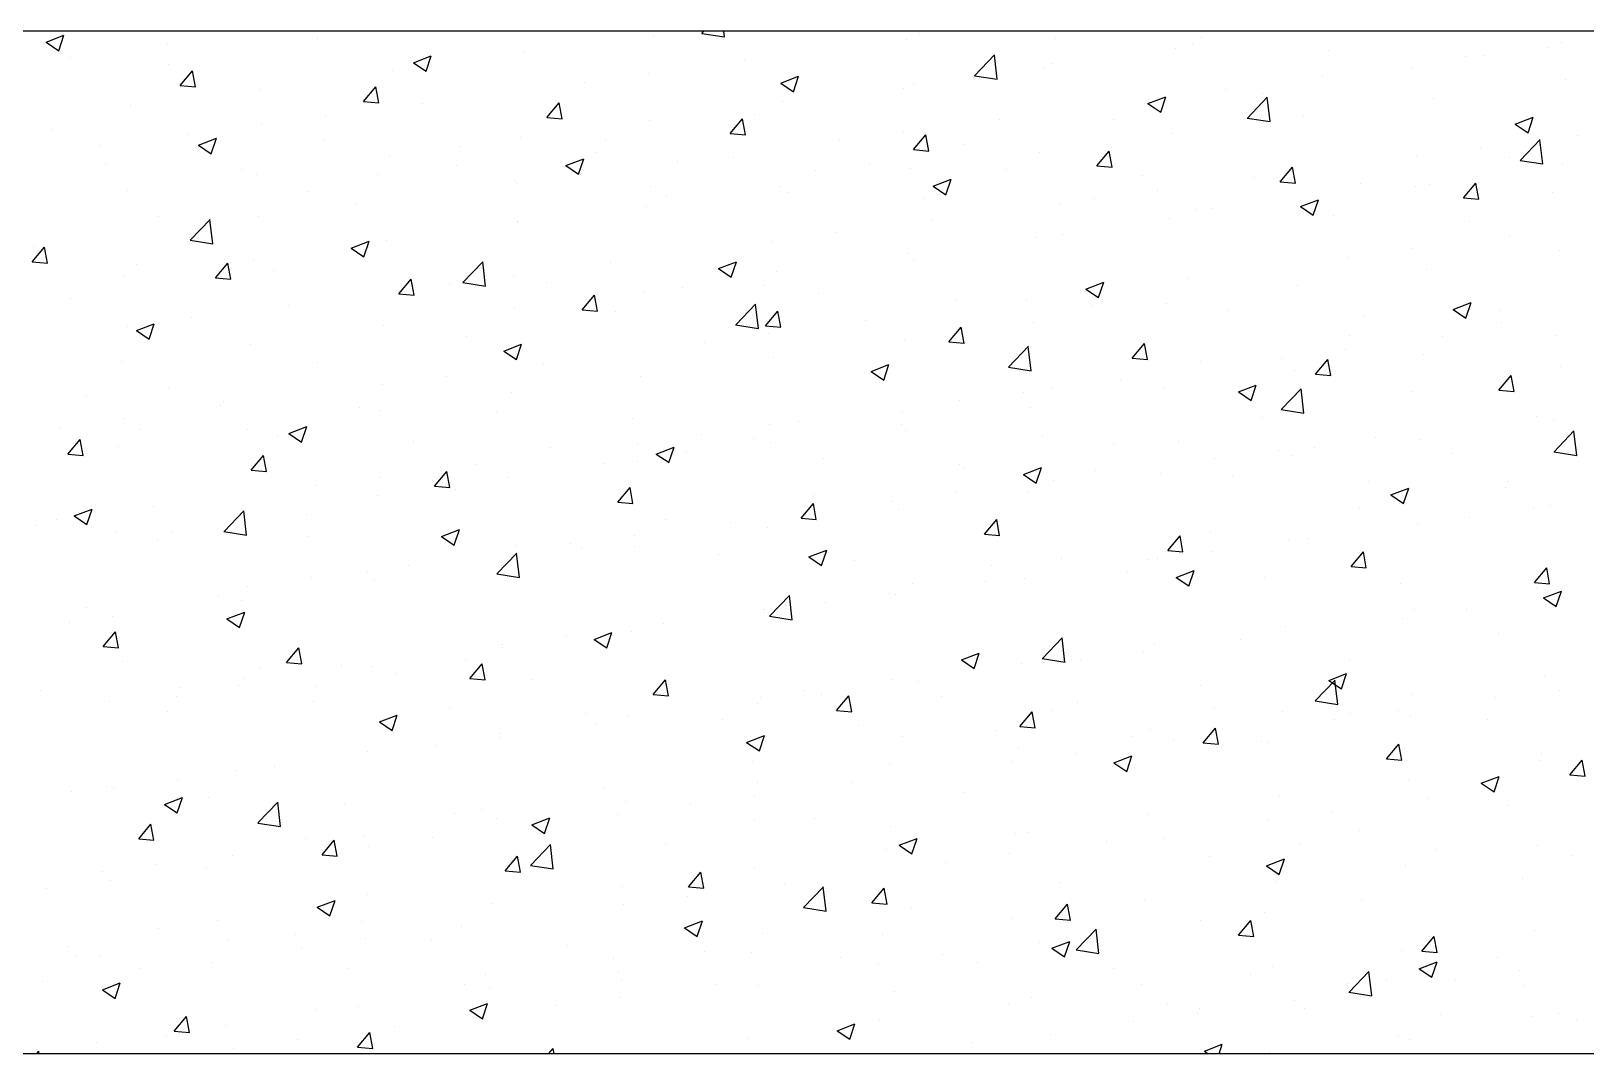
# Model space of a CAD drawing. Header units: millimetres. Extents: x 331487 to 517269, y 198509 to 399936.
# Drawn here: x 422651 to 423259, y 339696 to 340096 of the extents above; entities that cross this region are included whole.
import ezdxf

# ---------------------------------------------------------------- set-up
doc = ezdxf.new("R2010")
doc.units = ezdxf.units.MM
doc.header["$MEASUREMENT"] = 0
doc.layers.add('COLUMN', color=6, linetype='Continuous')

msp = doc.modelspace()

# ---------------------------------------------------------------- linework, layer by layer
at = {"layer": 'COLUMN'}
for p, q in [((448979.83, 340095.96), (420204.35, 340095.96)), ((448984.26, 339695.96), (420604.35, 339695.96))]:
    msp.add_line(p, q, dxfattribs=at)
at = {"layer": 'COLUMN', "color": 2, "linetype": 'Continuous'}
for p, q in [((422913.54, 340095.04), (422922.44, 340093.66)), ((422913.57, 340095.07), (422914.42, 340095.96)), ((422922.44, 340093.66), (422922.17, 340095.96)), ((422998.77, 340095.2), (422998.77, 340095.2)), ((423018.61, 340095.93), (423018.61, 340095.93)), ((422657, 340091.62), (422664, 340094.31)), ((422657, 340091.62), (422661.98, 340088.26)), ((422661.97, 340088.26), (422664, 340094.31)), ((422704.6, 340090.56), (422704.6, 340090.56)), ((422763.36, 340093.02), (422763.36, 340093.02)), ((422894.51, 340094.12), (422894.51, 340094.12)), ((422993.57, 340092.63), (422993.57, 340092.63)), ((423052.15, 340092.95), (423052.15, 340092.95)), ((423099.03, 340089.27), (423099.03, 340089.27)), ((423105.53, 340090.69), (423105.53, 340090.69)), ((423109.14, 340093.41), (423109.14, 340093.41)), ((423244.42, 340089.68), (423244.42, 340089.68)), ((423249.74, 340091.48), (423249.74, 340091.48)), ((422666.73, 340085.58), (422666.73, 340085.58)), ((422705.04, 340083.01), (422705.04, 340083.01)), ((422800.71, 340083.61), (422807.72, 340086.3)), ((422800.71, 340083.61), (422805.69, 340080.26)), ((422805.68, 340080.25), (422807.71, 340086.3)), ((422844, 340087.72), (422844, 340087.72)), ((422930.42, 340084.32), (422930.42, 340084.32)), ((423020.3, 340078.52), (423028.08, 340086.64)), ((423029.16, 340077.11), (423028.05, 340086.61)), ((423050.82, 340083.4), (423050.82, 340083.4)), ((423158.92, 340088.44), (423158.92, 340088.44)), ((423212.3, 340086.18), (423212.3, 340086.18)), ((423219.39, 340086.38), (423219.39, 340086.38)), ((422709.47, 340074.7), (422714.3, 340080.44)), ((422715.45, 340074.17), (422714.29, 340080.44)), ((422792.66, 340080.68), (422792.66, 340080.68)), ((422892.54, 340079.33), (422892.54, 340079.33)), ((422944.43, 340075.6), (422951.43, 340078.29)), ((422949.4, 340072.25), (422951.43, 340078.29)), ((423020.27, 340078.49), (423029.16, 340077.11)), ((423047.09, 340081.77), (423047.09, 340081.77)), ((423156.24, 340078.07), (423156.24, 340078.07)), ((423191.42, 340081.47), (423191.42, 340081.47)), ((423251.61, 340076.92), (423251.61, 340076.92)), ((422709.48, 340074.7), (422715.45, 340074.18)), ((422740.72, 340073.18), (422740.72, 340073.18)), ((422781.2, 340068.42), (422786.02, 340074.17)), ((422787.18, 340067.89), (422786.02, 340074.16)), ((422867.51, 340076.03), (422867.51, 340076.03)), ((422944.43, 340075.6), (422949.4, 340072.25)), ((422992.5, 340073.39), (422992.5, 340073.39)), ((422996.58, 340075.37), (422996.58, 340075.37)), ((423118.36, 340073.08), (423118.36, 340073.08)), ((423133.1, 340071.46), (423133.1, 340071.46)), ((422690.21, 340066.78), (422690.21, 340066.78)), ((422781.2, 340068.42), (422787.18, 340067.9)), ((422804.36, 340067.72), (422804.36, 340067.72)), ((422852.93, 340062.15), (422857.75, 340067.89)), ((422858.9, 340061.62), (422857.75, 340067.89)), ((422945.24, 340068.33), (422945.24, 340068.33)), ((423088.14, 340067.59), (423095.14, 340070.28)), ((423088.14, 340067.59), (423093.11, 340064.24)), ((423093.11, 340064.24), (423095.14, 340070.28)), ((423093.33, 340069.79), (423093.33, 340069.79)), ((423127.02, 340061.97), (423134.81, 340070.09)), ((423135.88, 340060.56), (423134.78, 340070.06)), ((423199.67, 340069.43), (423199.67, 340069.43)), ((422741.45, 340059.44), (422741.45, 340059.44)), ((422766.48, 340062.73), (422766.48, 340062.73)), ((422852.93, 340062.15), (422858.9, 340061.63)), ((422893.3, 340060.83), (422893.3, 340060.83)), ((422924.65, 340055.87), (422929.47, 340061.62)), ((422930.63, 340055.34), (422929.47, 340061.61)), ((422934.18, 340063.38), (422934.18, 340063.38)), ((423030.17, 340061.47), (423030.17, 340061.47)), ((423074.78, 340061.45), (423074.78, 340061.45)), ((423126.99, 340061.94), (423135.88, 340060.56)), ((423149.16, 340063.02), (423149.16, 340063.02)), ((423231.85, 340059.58), (423238.85, 340062.27)), ((423231.85, 340059.58), (423236.83, 340056.23)), ((423236.82, 340056.23), (423238.85, 340062.27)), ((422659, 340057.64), (422659, 340057.64)), ((422712.38, 340055.38), (422712.38, 340055.38)), ((422716.69, 340051.36), (422723.69, 340054.05)), ((422721.66, 340048), (422723.69, 340054.04)), ((422765.77, 340053.13), (422765.77, 340053.13)), ((422842.79, 340054.43), (422842.79, 340054.43)), ((422875.87, 340053.37), (422875.87, 340053.37)), ((422924.65, 340055.87), (422930.63, 340055.35)), ((422967.27, 340053.19), (422967.27, 340053.19)), ((422992.3, 340056.48), (422992.3, 340056.48)), ((422996.38, 340049.6), (423001.2, 340055.34)), ((423002.35, 340049.07), (423001.2, 340055.34)), ((423097.81, 340055.98), (423097.81, 340055.98)), ((423233.74, 340045.42), (423241.53, 340053.54)), ((423242.61, 340044.01), (423241.5, 340053.5)), ((423255.99, 340055.22), (423255.99, 340055.22)), ((422678.29, 340051.12), (422678.29, 340051.12)), ((422716.69, 340051.36), (422721.67, 340048)), ((422791.44, 340047.39), (422791.44, 340047.39)), ((422819.15, 340050.87), (422819.15, 340050.87)), ((422872.53, 340048.61), (422872.53, 340048.61)), ((422925.91, 340046.36), (422925.91, 340046.36)), ((422996.38, 340049.6), (423002.36, 340049.07)), ((423016.46, 340051.44), (423016.46, 340051.44)), ((423045.88, 340048.49), (423045.88, 340048.49)), ((423068.11, 340043.32), (423072.93, 340049.07)), ((423074.08, 340042.79), (423072.92, 340049.06)), ((423193.08, 340046.94), (423193.08, 340046.94)), ((423218.12, 340050.24), (423218.12, 340050.24)), ((423229.61, 340046.47), (423229.61, 340046.47)), ((422680.09, 340044.2), (422680.09, 340044.2)), ((422733.47, 340041.95), (422733.47, 340041.95)), ((422817.55, 340043.36), (422817.55, 340043.36)), ((422860.4, 340043.35), (422867.41, 340046.04)), ((422860.4, 340043.35), (422865.38, 340039.99)), ((422865.38, 340039.99), (422867.4, 340046.04)), ((422904.11, 340044.87), (422904.11, 340044.87)), ((422958.15, 340041.43), (422958.15, 340041.43)), ((422979.3, 340044.1), (422979.3, 340044.1)), ((422995.36, 340042.08), (422995.36, 340042.08)), ((423032.68, 340041.85), (423032.68, 340041.85)), ((423068.11, 340043.32), (423074.08, 340042.8)), ((423139.83, 340037.05), (423144.65, 340042.79)), ((423145.81, 340036.52), (423144.65, 340042.79)), ((423233.71, 340045.39), (423242.61, 340044.01)), ((423250.39, 340043.63), (423250.39, 340043.63)), ((422739.51, 340039.89), (422739.51, 340039.89)), ((422786.85, 340039.69), (422786.85, 340039.69)), ((422840.23, 340037.44), (422840.23, 340037.44)), ((422841.2, 340036.59), (422841.2, 340036.59)), ((422866.24, 340039.89), (422866.24, 340039.89)), ((422893.62, 340035.18), (422893.62, 340035.18)), ((422944.02, 340035.04), (422944.02, 340035.04)), ((423004.12, 340035.34), (423011.12, 340038.03)), ((423004.12, 340035.34), (423009.09, 340031.98)), ((423009.09, 340031.98), (423011.12, 340038.03)), ((423086.06, 340039.59), (423086.06, 340039.59)), ((423129.93, 340038.63), (423129.93, 340038.63)), ((423139.44, 340037.34), (423139.44, 340037.34)), ((423139.83, 340037.05), (423145.81, 340036.52)), ((423171.29, 340036.46), (423171.29, 340036.46)), ((423192.82, 340035.08), (423192.82, 340035.08)), ((423198.45, 340036.14), (423198.45, 340036.14)), ((423211.56, 340030.77), (423216.38, 340036.52)), ((423217.53, 340030.24), (423216.38, 340036.51)), ((422688.99, 340033.49), (422688.99, 340033.49)), ((422759.23, 340033.35), (422759.23, 340033.35)), ((422778.05, 340028.28), (422778.05, 340028.28)), ((422899.83, 340031.42), (422899.83, 340031.42)), ((422947, 340032.93), (422947, 340032.93)), ((423000.38, 340030.67), (423000.38, 340030.67)), ((423053.76, 340028.42), (423053.76, 340028.42)), ((423067.02, 340030.34), (423067.02, 340030.34)), ((423092.05, 340033.64), (423092.05, 340033.64)), ((423147.83, 340027.33), (423154.83, 340030.02)), ((423147.94, 340029.73), (423147.94, 340029.73)), ((423152.8, 340023.97), (423154.83, 340030.02)), ((423211.56, 340030.77), (423217.53, 340030.25)), ((423246.21, 340032.83), (423246.21, 340032.83)), ((422700.91, 340023.34), (422700.91, 340023.34)), ((422713.38, 340014.21), (422721.17, 340022.33)), ((422722.24, 340012.8), (422721.14, 340022.3)), ((422740.18, 340023.29), (422740.18, 340023.29)), ((422892.08, 340027.54), (422892.08, 340027.54)), ((423003.87, 340022.03), (423003.87, 340022.03)), ((423096.6, 340022.69), (423096.6, 340022.69)), ((423107.15, 340026.16), (423107.15, 340026.16)), ((423112.97, 340026.45), (423112.97, 340026.45)), ((423147.83, 340027.33), (423152.8, 340023.98)), ((423160.53, 340023.9), (423160.53, 340023.9)), ((422715.14, 340020), (422715.14, 340020)), ((422841.51, 340021.4), (422841.51, 340021.4)), ((422841.57, 340021.14), (422841.57, 340021.14)), ((422965.99, 340017.04), (422965.99, 340017.04)), ((423054.66, 340016.44), (423054.66, 340016.44)), ((423213.91, 340021.65), (423213.91, 340021.65)), ((423229.68, 340015.78), (423229.68, 340015.78)), ((422651.62, 340005.75), (422656.45, 340011.5)), ((422651.99, 340011.68), (422651.99, 340011.68)), ((422657.6, 340005.23), (422656.44, 340011.49)), ((422713.35, 340014.18), (422722.24, 340012.8)), ((422776.38, 340011.1), (422783.38, 340013.78)), ((422776.38, 340011.1), (422781.36, 340007.74)), ((422781.35, 340007.74), (422783.38, 340013.78)), ((422783.19, 340011.39), (422783.19, 340011.39)), ((422790.23, 340014.1), (422790.23, 340014.1)), ((422940.96, 340013.75), (422940.96, 340013.75)), ((423044.66, 340015.2), (423044.66, 340015.2)), ((423191.81, 340010.8), (423191.81, 340010.8)), ((423249.17, 340010.34), (423249.17, 340010.34)), ((422651.62, 340005.75), (422657.6, 340005.23)), ((422692.49, 340004.55), (422692.49, 340004.55)), ((422723.35, 339999.48), (422728.17, 340005.22)), ((422729.33, 339998.95), (422728.17, 340005.22)), ((422738.29, 340006.6), (422738.29, 340006.6)), ((422820.11, 339997.66), (422827.89, 340005.78)), ((422828.97, 339996.25), (422827.86, 340005.75)), ((422877.8, 340005.43), (422877.8, 340005.43)), ((422920.1, 340003.09), (422927.1, 340005.77)), ((422925.07, 339999.73), (422927.09, 340005.77)), ((422994.15, 340008.79), (422994.15, 340008.79)), ((422996.34, 340006.43), (422996.34, 340006.43)), ((423166.78, 340007.5), (423166.78, 340007.5)), ((422687.78, 340000.2), (422687.78, 340000.2)), ((422723.35, 339999.48), (422729.33, 339998.96)), ((422724.87, 340001.38), (422724.87, 340001.38)), ((422745.87, 340002.29), (422745.87, 340002.29)), ((422795.08, 339993.2), (422799.9, 339998.95)), ((422799.25, 340000.04), (422799.25, 340000.04)), ((422801.05, 339992.68), (422799.9, 339998.94)), ((422820.08, 339997.63), (422828.97, 339996.25)), ((422839.93, 340000.45), (422839.93, 340000.45)), ((422852.64, 339997.78), (422852.64, 339997.78)), ((422920.1, 340003.09), (422925.07, 339999.73)), ((422942.8, 340001.75), (422942.8, 340001.75)), ((423063.81, 339995.08), (423070.81, 339997.77)), ((423068.78, 339991.72), (423070.81, 339997.76)), ((423103.62, 339999.18), (423103.62, 339999.18)), ((423197.24, 340002.85), (423197.24, 340002.85)), ((422795.08, 339993.2), (422801.05, 339992.68)), ((422814.9, 339997.15), (422814.9, 339997.15)), ((422866.8, 339986.93), (422871.62, 339992.67)), ((422872.78, 339986.4), (422871.62, 339992.67)), ((422890.87, 339994.26), (422890.87, 339994.26)), ((422906.02, 339995.53), (422906.02, 339995.53)), ((422938.02, 339996.42), (422938.02, 339996.42)), ((422959.4, 339993.27), (422959.4, 339993.27)), ((423063.81, 339995.08), (423068.78, 339991.72)), ((423065.75, 339994.2), (423065.75, 339994.2)), ((423146.73, 339996.45), (423146.73, 339996.45)), ((422666.55, 339991.37), (422666.55, 339991.37)), ((422751.74, 339988.84), (422751.74, 339988.84)), ((422840.36, 339987.85), (422840.36, 339987.85)), ((422866.8, 339986.93), (422872.78, 339986.41)), ((422879.7, 339986.41), (422879.7, 339986.41)), ((422926.83, 339981.11), (422934.62, 339989.23)), ((422935.69, 339979.7), (422934.59, 339989.2)), ((422938.53, 339980.65), (422943.35, 339986.4)), ((422944.5, 339980.13), (422943.35, 339986.39)), ((423012.78, 339991.02), (423012.78, 339991.02)), ((423040.71, 339990.9), (423040.71, 339990.9)), ((423066.17, 339988.76), (423066.17, 339988.76)), ((423095.38, 339989.4), (423095.38, 339989.4)), ((423119.55, 339986.51), (423119.55, 339986.51)), ((423207.52, 339987.07), (423214.52, 339989.76)), ((423207.52, 339987.07), (423212.5, 339983.71)), ((423212.49, 339983.71), (423214.52, 339989.76)), ((423225.48, 339986.81), (423225.48, 339986.81)), ((422688.83, 339980.55), (422688.83, 339980.55)), ((422692.36, 339978.84), (422699.36, 339981.53)), ((422697.33, 339975.49), (422699.36, 339981.53)), ((422713.87, 339983.85), (422713.87, 339983.85)), ((422789.01, 339980.81), (422789.01, 339980.81)), ((422926.8, 339981.08), (422935.69, 339979.7)), ((422938.53, 339980.65), (422944.51, 339980.13)), ((422977.56, 339982.59), (422977.56, 339982.59)), ((423010.25, 339974.38), (423015.08, 339980.12)), ((423016.23, 339973.85), (423015.07, 339980.12)), ((423043.44, 339981.91), (423043.44, 339981.91)), ((423172.93, 339984.25), (423172.93, 339984.25)), ((423226.31, 339982), (423226.31, 339982)), ((422692.36, 339978.84), (422697.33, 339975.49)), ((422737.07, 339973.31), (422737.07, 339973.31)), ((422821.38, 339976.4), (422821.38, 339976.4)), ((422836.07, 339970.83), (422843.07, 339973.52)), ((422841.04, 339967.48), (422843.07, 339973.52)), ((422914.65, 339974.31), (422914.65, 339974.31)), ((422939.69, 339977.6), (422939.69, 339977.6)), ((422992.93, 339975.5), (422992.93, 339975.5)), ((423010.25, 339974.38), (423016.23, 339973.86)), ((423081.98, 339968.1), (423086.8, 339973.85)), ((423087.96, 339967.57), (423086.8, 339973.84)), ((423167.16, 339976.8), (423167.16, 339976.8)), ((423203.38, 339976.34), (423203.38, 339976.34)), ((423247.96, 339977.06), (423247.96, 339977.06)), ((422836.07, 339970.83), (422841.05, 339967.48)), ((422941.59, 339968.46), (422941.59, 339968.46)), ((423033.55, 339964.56), (423041.34, 339972.68)), ((423042.42, 339963.15), (423041.31, 339972.64)), ((423081.98, 339968.1), (423087.96, 339967.58)), ((423140.47, 339968.06), (423140.47, 339968.06)), ((423153.71, 339961.83), (423158.53, 339967.57)), ((423159.68, 339961.3), (423158.53, 339967.57)), ((423165.5, 339971.35), (423165.5, 339971.35)), ((423196.02, 339969.56), (423196.02, 339969.56)), ((422686.56, 339966.91), (422686.56, 339966.91)), ((422763.06, 339966.39), (422763.06, 339966.39)), ((422813.62, 339961.01), (422813.62, 339961.01)), ((422851.5, 339965.99), (422851.5, 339965.99)), ((422979.79, 339962.82), (422986.79, 339965.51)), ((422979.79, 339962.82), (422984.76, 339959.47)), ((422984.76, 339959.47), (422986.78, 339965.51)), ((423033.52, 339964.53), (423042.42, 339963.15)), ((423108.85, 339966.78), (423108.85, 339966.78)), ((423145.51, 339963.16), (423145.51, 339963.16)), ((423153.71, 339961.83), (423159.68, 339961.31)), ((423225.43, 339955.55), (423230.25, 339961.3)), ((423231.41, 339955.02), (423230.25, 339961.29)), ((423249.44, 339964.85), (423249.44, 339964.85)), ((422704.74, 339956.38), (422704.74, 339956.38)), ((422788.59, 339957.71), (422788.59, 339957.71)), ((422889.65, 339960.97), (422889.65, 339960.97)), ((423050.53, 339956.77), (423050.53, 339956.77)), ((423077.31, 339959.74), (423077.31, 339959.74)), ((423094.17, 339956.11), (423094.17, 339956.11)), ((423123.5, 339954.82), (423130.5, 339957.5)), ((423128.47, 339951.46), (423130.5, 339957.5)), ((423140.28, 339948.01), (423148.07, 339956.12)), ((423149.14, 339946.6), (423148.04, 339956.09)), ((423225.43, 339955.55), (423231.41, 339955.03)), ((422673.02, 339953.45), (422673.02, 339953.45)), ((422725.43, 339949.4), (422725.43, 339949.4)), ((422726.4, 339951.2), (422726.4, 339951.2)), ((422779.78, 339948.94), (422779.78, 339948.94)), ((422839.14, 339954.56), (422839.14, 339954.56)), ((423014.41, 339951.46), (423014.41, 339951.46)), ((423039.44, 339954.76), (423039.44, 339954.76)), ((423123.5, 339954.82), (423128.47, 339951.46)), ((423191.13, 339954.84), (423191.13, 339954.84)), ((422687.56, 339944.41), (422687.56, 339944.41)), ((422787.8, 339947.52), (422787.8, 339947.52)), ((422833.16, 339946.68), (422833.16, 339946.68)), ((422886.55, 339944.43), (422886.55, 339944.43)), ((422951.25, 339943.15), (422951.25, 339943.15)), ((422992.21, 339946.76), (422992.21, 339946.76)), ((423042.23, 339948.62), (423042.23, 339948.62)), ((423132.81, 339944.83), (423132.81, 339944.83)), ((423140.25, 339947.97), (423149.14, 339946.59)), ((423240.22, 339945.21), (423240.22, 339945.21)), ((423246.74, 339943.77), (423246.74, 339943.77)), ((422662.53, 339941.11), (422662.53, 339941.11)), ((422694.1, 339940.02), (422694.1, 339940.02)), ((422735.86, 339940.03), (422735.86, 339940.03)), ((422747.48, 339937.76), (422747.48, 339937.76)), ((422752.05, 339938.58), (422759.05, 339941.27)), ((422752.05, 339938.58), (422757.02, 339935.23)), ((422757.02, 339935.22), (422759.05, 339941.27)), ((422913.38, 339938.16), (422913.38, 339938.16)), ((422933.89, 339936.75), (422933.89, 339936.75)), ((422939.93, 339942.17), (422939.93, 339942.17)), ((422991.72, 339942.22), (422991.72, 339942.22)), ((422993.31, 339939.92), (422993.31, 339939.92)), ((423046.69, 339937.66), (423046.69, 339937.66)), ((423177.07, 339936.9), (423177.07, 339936.9)), ((423247, 339931.45), (423254.79, 339939.57)), ((423255.87, 339930.04), (423254.76, 339939.54)), ((422665.5, 339930.54), (422670.32, 339936.28)), ((422671.47, 339930.01), (422670.32, 339936.28)), ((422685.35, 339933.62), (422685.35, 339933.62)), ((422800.87, 339935.51), (422800.87, 339935.51)), ((422854.25, 339933.25), (422854.25, 339933.25)), ((422888.34, 339934.87), (422888.34, 339934.87)), ((422895.76, 339930.57), (422902.77, 339933.26)), ((422895.76, 339930.57), (422900.74, 339927.22)), ((422900.73, 339927.22), (422902.76, 339933.26)), ((422907.63, 339931), (422907.63, 339931)), ((422940.37, 339935.17), (422940.37, 339935.17)), ((423074.49, 339934.82), (423074.49, 339934.82)), ((423100.07, 339935.41), (423100.07, 339935.41)), ((423139.2, 339931.91), (423139.2, 339931.91)), ((423153.46, 339933.15), (423153.46, 339933.15)), ((423194.8, 339936.27), (423194.8, 339936.27)), ((423206.84, 339930.9), (423206.84, 339930.9)), ((423246.97, 339931.42), (423255.87, 339930.04)), ((422665.5, 339930.54), (422671.48, 339930.01)), ((422737.23, 339924.26), (422742.05, 339930.01)), ((422743.2, 339923.73), (422742.04, 339930)), ((422825.19, 339926.55), (422825.19, 339926.55)), ((422875.57, 339926.74), (422875.57, 339926.74)), ((422888.43, 339927.68), (422888.43, 339927.68)), ((422961.01, 339928.74), (422961.01, 339928.74)), ((423014.39, 339926.49), (423014.39, 339926.49)), ((423016.17, 339924.81), (423016.17, 339924.81)), ((423039.48, 339922.56), (423046.48, 339925.25)), ((423044.45, 339919.21), (423046.48, 339925.25)), ((423114.16, 339928.62), (423114.16, 339928.62)), ((423144.29, 339929.87), (423144.29, 339929.87)), ((422737.23, 339924.26), (422743.2, 339923.74)), ((422787.32, 339921.56), (422787.32, 339921.56)), ((422808.95, 339917.98), (422813.77, 339923.73)), ((422814.93, 339917.46), (422813.77, 339923.72)), ((422837.92, 339921.27), (422837.92, 339921.27)), ((423039.48, 339922.56), (423044.45, 339919.21)), ((423051.01, 339920.3), (423051.01, 339920.3)), ((423067.78, 339924.23), (423067.78, 339924.23)), ((423092.95, 339922.83), (423092.95, 339922.83)), ((423121.16, 339921.97), (423121.16, 339921.97)), ((423174.54, 339919.72), (423174.54, 339919.72)), ((423229.32, 339919.84), (423229.32, 339919.84)), ((422762.28, 339918.27), (422762.28, 339918.27)), ((422786.58, 339914.23), (422786.58, 339914.23)), ((422808.95, 339917.98), (422814.93, 339917.46)), ((422817.25, 339916.73), (422817.25, 339916.73)), ((422880.68, 339911.71), (422885.5, 339917.45)), ((422886.65, 339911.18), (422885.5, 339917.45)), ((422957.85, 339914.8), (422957.85, 339914.8)), ((423013.13, 339915.32), (423013.13, 339915.32)), ((423041.01, 339915.33), (423041.01, 339915.33)), ((423183.19, 339914.55), (423190.19, 339917.24)), ((423183.19, 339914.55), (423188.16, 339911.2)), ((423188.16, 339911.2), (423190.19, 339917.24)), ((423227.92, 339917.46), (423227.92, 339917.46)), ((422668.03, 339906.33), (422675.03, 339909.02)), ((422668.03, 339906.33), (422673, 339902.97)), ((422673, 339902.97), (422675.03, 339909.01)), ((422699.13, 339909.95), (422699.13, 339909.95)), ((422726.64, 339900.25), (422734.43, 339908.37)), ((422735.5, 339898.84), (422734.4, 339908.34)), ((422734.64, 339906.74), (422734.64, 339906.74)), ((422758.93, 339906.72), (422758.93, 339906.72)), ((422880.68, 339911.71), (422886.65, 339911.19)), ((422952.4, 339905.43), (422957.22, 339911.18)), ((422958.38, 339904.91), (422957.22, 339911.17)), ((422988.1, 339912.02), (422988.1, 339912.02)), ((422990.5, 339908.93), (422990.5, 339908.93)), ((423171, 339909.83), (423171, 339909.83)), ((423238.95, 339909.07), (423238.95, 339909.07)), ((423245.53, 339910.48), (423245.53, 339910.48)), ((422653.12, 339902.62), (422653.12, 339902.62)), ((422661.25, 339904.97), (422661.25, 339904.97)), ((422684.13, 339900.33), (422684.13, 339900.33)), ((422706.5, 339900.36), (422706.5, 339900.36)), ((422726.61, 339900.22), (422735.5, 339898.84)), ((422811.74, 339898.32), (422818.74, 339901.01)), ((422816.71, 339894.96), (422818.74, 339901.01)), ((422899.53, 339904.79), (422899.53, 339904.79)), ((422924.95, 339903.71), (422924.95, 339903.71)), ((422939.16, 339901.88), (422939.16, 339901.88)), ((422952.4, 339905.43), (422958.38, 339904.91)), ((423024.13, 339899.16), (423028.95, 339904.9)), ((423030.1, 339898.63), (423028.95, 339904.9)), ((423193.59, 339902.98), (423193.59, 339902.98)), ((423213.92, 339905.77), (423213.92, 339905.77)), ((422700.62, 339896.71), (422700.62, 339896.71)), ((422759.89, 339898.11), (422759.89, 339898.11)), ((422811.74, 339898.32), (422816.72, 339894.96)), ((422813.27, 339895.85), (422813.27, 339895.85)), ((422841.21, 339894.78), (422841.21, 339894.78)), ((422862.04, 339895.42), (422862.04, 339895.42)), ((422887.07, 339898.72), (422887.07, 339898.72)), ((422887.22, 339894.39), (422887.22, 339894.39)), ((423024.13, 339899.16), (423030.11, 339898.64)), ((423095.86, 339892.88), (423100.68, 339898.63)), ((423101.83, 339892.36), (423100.67, 339898.62)), ((423112.68, 339899.82), (423112.68, 339899.82)), ((423143.08, 339896.58), (423143.08, 339896.58)), ((423150.76, 339897.46), (423150.76, 339897.46)), ((422833.36, 339883.7), (422841.15, 339891.82)), ((422842.23, 339882.29), (422841.12, 339891.78)), ((422866.65, 339893.6), (422866.65, 339893.6)), ((422920.03, 339891.34), (422920.03, 339891.34)), ((422955.45, 339890.31), (422962.46, 339893)), ((422955.45, 339890.31), (422960.43, 339886.95)), ((422960.43, 339886.95), (422962.45, 339893)), ((422973.41, 339889.09), (422973.41, 339889.09)), ((423054.36, 339889.81), (423054.36, 339889.81)), ((423087.86, 339889.18), (423087.86, 339889.18)), ((423091.73, 339889.54), (423091.73, 339889.54)), ((423095.86, 339892.88), (423101.83, 339892.36)), ((423112.89, 339892.47), (423112.89, 339892.47)), ((423167.58, 339886.61), (423172.4, 339892.35)), ((423173.56, 339886.08), (423172.4, 339892.35)), ((422761.01, 339882.12), (422761.01, 339882.12)), ((422782.9, 339884.77), (422782.9, 339884.77)), ((422798.88, 339887.11), (422798.88, 339887.11)), ((422833.33, 339883.67), (422842.23, 339882.29)), ((422836.71, 339887.99), (422836.71, 339887.99)), ((423026.8, 339886.83), (423026.8, 339886.83)), ((423039.8, 339882.04), (423039.8, 339882.04)), ((423080.18, 339884.58), (423080.18, 339884.58)), ((423099.17, 339882.3), (423106.17, 339884.99)), ((423099.17, 339882.3), (423104.14, 339878.95)), ((423104.14, 339878.94), (423106.17, 339884.99)), ((423133.56, 339882.32), (423133.56, 339882.32)), ((423167.58, 339886.61), (423173.56, 339886.09)), ((423239.31, 339880.33), (423244.13, 339886.08)), ((423245.28, 339879.81), (423244.13, 339886.07)), ((422735.98, 339878.83), (422735.98, 339878.83)), ((422785.36, 339880.94), (422785.36, 339880.94)), ((422986.83, 339875.88), (422986.83, 339875.88)), ((422996.04, 339879.8), (422996.04, 339879.8)), ((423024.7, 339880.86), (423024.7, 339880.86)), ((423186.94, 339880.06), (423186.94, 339880.06)), ((423239.31, 339880.33), (423245.28, 339879.81)), ((423240.33, 339877.81), (423240.33, 339877.81)), ((423242.88, 339874.29), (423249.88, 339876.98)), ((423244.31, 339877.19), (423244.31, 339877.19)), ((423247.85, 339870.94), (423249.88, 339876.98)), ((422672.82, 339870.51), (422672.82, 339870.51)), ((422724.58, 339874.75), (422724.58, 339874.75)), ((422733.43, 339873.45), (422733.43, 339873.45)), ((422937.72, 339869.79), (422937.72, 339869.79)), ((422940.09, 339867.15), (422947.88, 339875.26)), ((422948.95, 339865.74), (422947.85, 339875.23)), ((422961.79, 339872.58), (422961.79, 339872.58)), ((422989.28, 339875.64), (422989.28, 339875.64)), ((423242.88, 339874.29), (423247.85, 339870.94)), ((423250.52, 339874.61), (423250.52, 339874.61)), ((422666.26, 339864.74), (422666.26, 339864.74)), ((422682.91, 339867.04), (422682.91, 339867.04)), ((422727.72, 339866.07), (422734.72, 339868.75)), ((422727.72, 339866.07), (422732.69, 339862.71)), ((422732.69, 339862.71), (422734.72, 339868.75)), ((422898.64, 339864.26), (422898.64, 339864.26)), ((422937.94, 339868.6), (422937.94, 339868.6)), ((422940.06, 339867.11), (422948.95, 339865.73)), ((423187.61, 339866.33), (423187.61, 339866.33)), ((423192.37, 339869.69), (423192.37, 339869.69)), ((423212.64, 339869.63), (423212.64, 339869.63)), ((422679.37, 339855.32), (422684.2, 339861.06)), ((422685.35, 339854.79), (422684.19, 339861.06)), ((422860.76, 339859.28), (422860.76, 339859.28)), ((422871.43, 339858.06), (422878.43, 339860.74)), ((422871.43, 339858.06), (422876.41, 339854.7)), ((422876.4, 339854.7), (422878.43, 339860.74)), ((422879.4, 339859.78), (422879.4, 339859.78)), ((422886, 339861.1), (422886, 339861.1)), ((423046.81, 339850.59), (423054.6, 339858.71)), ((423055.67, 339849.18), (423054.57, 339858.68)), ((423124.46, 339858.02), (423124.46, 339858.02)), ((423141.86, 339863.29), (423141.86, 339863.29)), ((423225.19, 339860.18), (423225.19, 339860.18)), ((422679.37, 339855.32), (422685.35, 339854.79)), ((422751.1, 339849.04), (422755.92, 339854.79)), ((422757.08, 339848.51), (422755.92, 339854.78)), ((422835.49, 339854.7), (422835.49, 339854.7)), ((422835.73, 339855.98), (422835.73, 339855.98)), ((423015.14, 339850.05), (423022.15, 339852.74)), ((423020.12, 339846.69), (423022.14, 339852.73)), ((423086.58, 339853.03), (423086.58, 339853.03)), ((423090.52, 339856.25), (423090.52, 339856.25)), ((422687.03, 339849.26), (422687.03, 339849.26)), ((422740.41, 339847.01), (422740.41, 339847.01)), ((422751.1, 339849.04), (422757.08, 339848.52)), ((422772.58, 339847.67), (422772.58, 339847.67)), ((422784.15, 339847.65), (422784.15, 339847.65)), ((422821.09, 339849.77), (422821.09, 339849.77)), ((422822.83, 339842.77), (422827.65, 339848.51)), ((422828.8, 339842.24), (422827.65, 339848.51)), ((423015.15, 339850.05), (423020.12, 339846.69)), ((423038.58, 339848.75), (423038.58, 339848.75)), ((423046.78, 339850.56), (423055.68, 339849.18)), ((423061.55, 339849.73), (423061.55, 339849.73)), ((423166.87, 339850.17), (423166.87, 339850.17)), ((422709.67, 339839.39), (422709.67, 339839.39)), ((422732.21, 339840.16), (422732.21, 339840.16)), ((422734.7, 339842.68), (422734.7, 339842.68)), ((422762.77, 339839.76), (422762.77, 339839.76)), ((422793.79, 339844.75), (422793.79, 339844.75)), ((422822.83, 339842.77), (422828.8, 339842.24)), ((422847.18, 339842.5), (422847.18, 339842.5)), ((422894.55, 339836.49), (422899.37, 339842.24)), ((422900.53, 339835.96), (422899.37, 339842.23)), ((422900.56, 339840.24), (422900.56, 339840.24)), ((422988.07, 339842.35), (422988.07, 339842.35)), ((422998.39, 339841.42), (422998.39, 339841.42)), ((423108.55, 339840.16), (423108.55, 339840.16)), ((423153.54, 339834.04), (423161.32, 339842.16)), ((423158.86, 339842.04), (423165.86, 339844.73)), ((423158.86, 339842.04), (423163.83, 339838.68)), ((423162.4, 339832.63), (423161.29, 339842.13)), ((423163.83, 339838.68), (423165.86, 339844.73)), ((423243.1, 339843.9), (423243.1, 339843.9)), ((422654.73, 339838.09), (422654.73, 339838.09)), ((422681.7, 339833.76), (422681.7, 339833.76)), ((422708.11, 339835.83), (422708.11, 339835.83)), ((422761.5, 339833.58), (422761.5, 339833.58)), ((422894.55, 339836.49), (422900.53, 339835.97)), ((422936.73, 339835.31), (422936.73, 339835.31)), ((422953.94, 339837.99), (422953.94, 339837.99)), ((422960.52, 339836.43), (422960.52, 339836.43)), ((422966.28, 339830.22), (422971.1, 339835.96)), ((422972.25, 339829.69), (422971.1, 339835.96)), ((423007.32, 339835.73), (423007.32, 339835.73)), ((423060.71, 339833.48), (423060.71, 339833.48)), ((423153.51, 339834.01), (423162.4, 339832.63)), ((423191.16, 339836.4), (423191.16, 339836.4)), ((423224.21, 339835.17), (423224.21, 339835.17)), ((423249.15, 339838.22), (423249.15, 339838.22)), ((422704.45, 339829.75), (422704.45, 339829.75)), ((422787.41, 339825.8), (422794.41, 339828.49)), ((422792.38, 339822.45), (422794.41, 339828.49)), ((422814.88, 339831.32), (422814.88, 339831.32)), ((422868.26, 339829.07), (422868.26, 339829.07)), ((422884.79, 339827.81), (422884.79, 339827.81)), ((422935.49, 339833.14), (422935.49, 339833.14)), ((422966.28, 339830.22), (422972.26, 339829.69)), ((423038, 339823.94), (423042.83, 339829.69)), ((423043.98, 339823.41), (423042.82, 339829.68)), ((423050.23, 339830.15), (423050.23, 339830.15)), ((423114.09, 339831.22), (423114.09, 339831.22)), ((423140.65, 339830), (423140.65, 339830)), ((423167.47, 339828.97), (423167.47, 339828.97)), ((423186.34, 339830.19), (423186.34, 339830.19)), ((423190.83, 339828.21), (423190.83, 339828.21)), ((422787.41, 339825.8), (422792.38, 339822.45)), ((422834.28, 339821.41), (422834.28, 339821.41)), ((422872.33, 339824.82), (422872.33, 339824.82)), ((422921.64, 339826.81), (422921.64, 339826.81)), ((422975.03, 339824.55), (422975.03, 339824.55)), ((423028.41, 339822.3), (423028.41, 339822.3)), ((423038, 339823.94), (423043.98, 339823.42)), ((423089.3, 339822.96), (423089.3, 339822.96)), ((423109.73, 339817.66), (423114.55, 339823.41)), ((423115.71, 339817.14), (423114.55, 339823.4)), ((423161.3, 339826.89), (423161.3, 339826.89)), ((423220.85, 339826.71), (423220.85, 339826.71)), ((422809.42, 339816.54), (422809.42, 339816.54)), ((422834.46, 339819.84), (422834.46, 339819.84)), ((422931.12, 339817.79), (422938.12, 339820.48)), ((422931.12, 339817.79), (422936.1, 339814.44)), ((422936.09, 339814.44), (422938.12, 339820.48)), ((422991.91, 339820.13), (422991.91, 339820.13)), ((423037.36, 339815.46), (423037.36, 339815.46)), ((423081.79, 339820.04), (423081.79, 339820.04)), ((423098.15, 339818.58), (423098.15, 339818.58)), ((423109.73, 339817.66), (423115.71, 339817.14)), ((423132.51, 339818.2), (423132.51, 339818.2)), ((423135.17, 339817.79), (423135.17, 339817.79)), ((423181.46, 339811.39), (423186.28, 339817.13)), ((423187.43, 339810.86), (423186.28, 339817.13)), ((423188.55, 339815.53), (423188.55, 339815.53)), ((422782.93, 339814.37), (422782.93, 339814.37)), ((422933.59, 339810.12), (422933.59, 339810.12)), ((422986.85, 339809.06), (422986.85, 339809.06)), ((423035.24, 339810.29), (423035.24, 339810.29)), ((423060.28, 339813.59), (423060.28, 339813.59)), ((423074.84, 339809.79), (423081.84, 339812.47)), ((423074.84, 339809.79), (423079.81, 339806.43)), ((423079.81, 339806.43), (423081.83, 339812.47)), ((423181.46, 339811.39), (423187.43, 339810.87)), ((423241.88, 339810.61), (423241.88, 339810.61)), ((423241.94, 339813.28), (423241.94, 339813.28)), ((423253.18, 339805.11), (423258, 339810.86)), ((423259.16, 339804.59), (423258, 339810.85)), ((422708.4, 339803.24), (422708.4, 339803.24)), ((422730.99, 339806.87), (422730.99, 339806.87)), ((422746.27, 339808.23), (422746.27, 339808.23)), ((423074.19, 339808.19), (423074.19, 339808.19)), ((423189.94, 339803.11), (423189.94, 339803.11)), ((423218.55, 339801.78), (423225.55, 339804.47)), ((423223.52, 339798.42), (423225.55, 339804.46)), ((423253.18, 339805.11), (423259.16, 339804.59)), ((422667.13, 339798.43), (422667.13, 339798.43)), ((422680.48, 339800.47), (422680.48, 339800.47)), ((422683.36, 339799.95), (422683.36, 339799.95)), ((422875.28, 339800.11), (422875.28, 339800.11)), ((422934.21, 339796.99), (422934.21, 339796.99)), ((422935.51, 339802.02), (422935.51, 339802.02)), ((422972.09, 339801.98), (422972.09, 339801.98)), ((423015.87, 339798.18), (423015.87, 339798.18)), ((423218.55, 339801.78), (423223.52, 339798.42)), ((422703.39, 339793.55), (422710.39, 339796.24)), ((422703.39, 339793.55), (422708.36, 339790.2)), ((422708.36, 339790.19), (422710.39, 339796.24)), ((422720.52, 339796.18), (422720.52, 339796.18)), ((422739.9, 339786.29), (422747.69, 339794.4)), ((422748.76, 339784.88), (422747.66, 339794.37)), ((422773.9, 339793.92), (422773.9, 339793.92)), ((422827.28, 339791.67), (422827.28, 339791.67)), ((422883.57, 339794.52), (422883.57, 339794.52)), ((422909.18, 339793.7), (422909.18, 339793.7)), ((423139.43, 339796.71), (423139.43, 339796.71)), ((423160.03, 339790.74), (423160.03, 339790.74)), ((423197.9, 339795.73), (423197.9, 339795.73)), ((423229.02, 339793.21), (423229.02, 339793.21)), ((422693.25, 339780.1), (422698.07, 339785.84)), ((422699.22, 339779.57), (422698.07, 339785.84)), ((422739.87, 339786.25), (422748.76, 339784.87)), ((422816.96, 339790.1), (422816.96, 339790.1)), ((422833.06, 339788.12), (422833.06, 339788.12)), ((422846.02, 339785.38), (422846.02, 339785.38)), ((422847.1, 339785.54), (422854.1, 339788.23)), ((422847.1, 339785.54), (422852.07, 339782.19)), ((422852.07, 339782.19), (422854.1, 339788.23)), ((422880.66, 339789.41), (422880.66, 339789.41)), ((422934.05, 339787.16), (422934.05, 339787.16)), ((422957.56, 339788.17), (422957.56, 339788.17)), ((422987.43, 339784.9), (422987.43, 339784.9)), ((423088.09, 339789.67), (423088.09, 339789.67)), ((423135, 339787.45), (423135, 339787.45)), ((422693.25, 339780.1), (422699.23, 339779.57)), ((422758.64, 339780.09), (422758.64, 339780.09)), ((422764.98, 339773.82), (422769.8, 339779.57)), ((422770.95, 339773.29), (422769.79, 339779.56)), ((422781.72, 339781.08), (422781.72, 339781.08)), ((422808.15, 339780.4), (422808.15, 339780.4)), ((422990.81, 339777.53), (422997.82, 339780.22)), ((422995.78, 339774.18), (422997.81, 339780.22)), ((423036.15, 339782.17), (423036.15, 339782.17)), ((423040.81, 339782.65), (423040.81, 339782.65)), ((423071.84, 339779.13), (423071.84, 339779.13)), ((423094.19, 339780.39), (423094.19, 339780.39)), ((423170.7, 339783.2), (423170.7, 339783.2)), ((422729.78, 339773.58), (422729.78, 339773.58)), ((422764.98, 339773.82), (422770.95, 339773.3)), ((422783.12, 339777.1), (422783.12, 339777.1)), ((422836.7, 339767.55), (422841.52, 339773.29)), ((422842.68, 339767.02), (422841.52, 339773.29)), ((422846.62, 339769.73), (422854.41, 339777.85)), ((422855.48, 339768.32), (422854.38, 339777.82)), ((422899.24, 339778.16), (422899.24, 339778.16)), ((422985.64, 339775.77), (422985.64, 339775.77)), ((422990.81, 339777.53), (422995.79, 339774.18)), ((423033.97, 339774.15), (423033.97, 339774.15)), ((423112.38, 339773.19), (423112.38, 339773.19)), ((423147.57, 339778.13), (423147.57, 339778.13)), ((423200.96, 339775.88), (423200.96, 339775.88)), ((423240.66, 339777.32), (423240.66, 339777.32)), ((423254.34, 339773.62), (423254.34, 339773.62)), ((422679.27, 339767.18), (422679.27, 339767.18)), ((422700.32, 339770.08), (422700.32, 339770.08)), ((422719.96, 339768.79), (422719.96, 339768.79)), ((422836.7, 339767.55), (422842.68, 339767.02)), ((422840.92, 339768.15), (422840.92, 339768.15)), ((422846.59, 339769.7), (422855.48, 339768.32)), ((422908.43, 339761.27), (422913.25, 339767.02)), ((422914.4, 339760.74), (422913.25, 339767.01)), ((422934.29, 339768.73), (422934.29, 339768.73)), ((423008.93, 339770.85), (423008.93, 339770.85)), ((423134.53, 339769.52), (423141.53, 339772.21)), ((423134.53, 339769.52), (423139.5, 339766.17)), ((423139.5, 339766.17), (423141.52, 339772.21)), ((423188.72, 339769.82), (423188.72, 339769.82)), ((422657.05, 339760.5), (422657.05, 339760.5)), ((422682.09, 339763.8), (422682.09, 339763.8)), ((422882.35, 339761.23), (422882.35, 339761.23)), ((422908.43, 339761.27), (422914.4, 339760.75)), ((422945.78, 339762.54), (422945.78, 339762.54)), ((422953.35, 339753.18), (422961.13, 339761.3)), ((422962.21, 339751.77), (422961.1, 339761.27)), ((422980.15, 339755), (422984.97, 339760.74)), ((422986.13, 339754.47), (422984.97, 339760.74)), ((423054.07, 339763.18), (423054.07, 339763.18)), ((423138.21, 339763.42), (423138.21, 339763.42)), ((423234.75, 339764.6), (423234.75, 339764.6)), ((422763.08, 339753.29), (422770.08, 339755.98)), ((422768.05, 339749.93), (422770.08, 339755.98)), ((422782.6, 339758.14), (422782.6, 339758.14)), ((422831.84, 339754.83), (422831.84, 339754.83)), ((422882.87, 339754.26), (422882.87, 339754.26)), ((422907.91, 339757.55), (422907.91, 339757.55)), ((422980.15, 339755), (422986.13, 339754.47)), ((423051.88, 339748.72), (423056.7, 339754.47)), ((423057.85, 339748.19), (423056.7, 339754.46)), ((423086.87, 339756.38), (423086.87, 339756.38)), ((423171.6, 339756.29), (423171.6, 339756.29)), ((422724.28, 339748.13), (422724.28, 339748.13)), ((422763.08, 339753.29), (422768.05, 339749.93)), ((422953.32, 339753.15), (422962.21, 339751.77)), ((422995.75, 339753.17), (422995.75, 339753.17)), ((423034.93, 339748.88), (423034.93, 339748.88)), ((423051.88, 339748.72), (423057.86, 339748.2)), ((423123.61, 339742.45), (423128.43, 339748.19)), ((423129.58, 339741.92), (423128.42, 339748.19)), ((423133.72, 339751.3), (423133.72, 339751.3)), ((422701.04, 339745.08), (422701.04, 339745.08)), ((422754.43, 339742.82), (422754.43, 339742.82)), ((422780.5, 339747.79), (422780.5, 339747.79)), ((422819.72, 339745.94), (422819.72, 339745.94)), ((422906.79, 339745.28), (422913.79, 339747.97)), ((422906.79, 339745.28), (422911.77, 339741.92)), ((422911.76, 339741.92), (422913.79, 339747.97)), ((422937.43, 339743.16), (422937.43, 339743.16)), ((422984.42, 339742.48), (422984.42, 339742.48)), ((423060.07, 339736.63), (423067.86, 339744.75)), ((423068.93, 339735.22), (423067.83, 339744.72)), ((423108.69, 339748.01), (423108.69, 339748.01)), ((423123.61, 339742.45), (423129.58, 339741.92)), ((423239.45, 339744.03), (423239.45, 339744.03)), ((422665.96, 339738.12), (422665.96, 339738.12)), ((422728.56, 339740.29), (422728.56, 339740.29)), ((422756.81, 339737.66), (422756.81, 339737.66)), ((422781.84, 339740.96), (422781.84, 339740.96)), ((422807.81, 339740.57), (422807.81, 339740.57)), ((422861.19, 339738.31), (422861.19, 339738.31)), ((422914.57, 339736.06), (422914.57, 339736.06)), ((423045.53, 339739.69), (423045.53, 339739.69)), ((423050.5, 339737.27), (423057.51, 339739.96)), ((423050.5, 339737.27), (423055.48, 339733.92)), ((423055.48, 339733.91), (423057.5, 339739.96)), ((423060.04, 339736.6), (423068.93, 339735.22)), ((423187.51, 339736.53), (423187.51, 339736.53)), ((423195.33, 339736.17), (423200.15, 339741.92)), ((423195.33, 339736.17), (423201.31, 339735.65)), ((423201.31, 339735.64), (423200.15, 339741.91)), ((422668.75, 339733.9), (422668.75, 339733.9)), ((422678.05, 339733.89), (422678.05, 339733.89)), ((422722.13, 339731.65), (422722.13, 339731.65)), ((422879.11, 339733.15), (422879.11, 339733.15)), ((422933.08, 339735.44), (422933.08, 339735.44)), ((422967.95, 339733.8), (422967.95, 339733.8)), ((422982.63, 339731.41), (422982.63, 339731.41)), ((423007.66, 339734.71), (423007.66, 339734.71)), ((423021.34, 339731.55), (423021.34, 339731.55)), ((423137, 339730.13), (423137, 339730.13)), ((423194.22, 339729.26), (423201.22, 339731.95)), ((423199.19, 339725.91), (423201.22, 339731.95)), ((423224.89, 339733.55), (423224.89, 339733.55)), ((422655.78, 339724.36), (422655.78, 339724.36)), ((422693.66, 339729.34), (422693.66, 339729.34)), ((422775.51, 339729.39), (422775.51, 339729.39)), ((422828.89, 339727.14), (422828.89, 339727.14)), ((422881.14, 339727.94), (422881.14, 339727.94)), ((422882.27, 339724.88), (422882.27, 339724.88)), ((423074.72, 339729.29), (423074.72, 339729.29)), ((423128.1, 339727.03), (423128.1, 339727.03)), ((423166.79, 339720.08), (423174.58, 339728.2)), ((423175.66, 339718.67), (423174.55, 339728.16)), ((423181.48, 339724.78), (423181.48, 339724.78)), ((423194.22, 339729.26), (423199.19, 339725.91)), ((423208.45, 339725.16), (423208.45, 339725.16)), ((423233.48, 339728.46), (423233.48, 339728.46)), ((422679.06, 339721.04), (422686.06, 339723.72)), ((422679.06, 339721.04), (422684.03, 339717.68)), ((422684.03, 339717.68), (422686.05, 339723.72)), ((422820.79, 339723.14), (422820.79, 339723.14)), ((422830.63, 339721.54), (422830.63, 339721.54)), ((422881.6, 339718.11), (422881.6, 339718.11)), ((422919.47, 339723.1), (422919.47, 339723.1)), ((422935.66, 339722.62), (422935.66, 339722.62)), ((422989.04, 339720.37), (422989.04, 339720.37)), ((423042.42, 339718.11), (423042.42, 339718.11)), ((423085.65, 339723.09), (423085.65, 339723.09)), ((423166.57, 339723.54), (423166.57, 339723.54)), ((423166.76, 339720.05), (423175.66, 339718.67)), ((423234.87, 339722.52), (423234.87, 339722.52)), ((422762.47, 339713.13), (422762.47, 339713.13)), ((422779.28, 339714.5), (422779.28, 339714.5)), ((422822.77, 339713.03), (422829.77, 339715.71)), ((422822.77, 339713.03), (422827.74, 339709.67)), ((422827.74, 339709.67), (422829.77, 339715.71)), ((422856.57, 339714.81), (422856.57, 339714.81)), ((423033.72, 339715.59), (423033.72, 339715.59)), ((423095.8, 339715.86), (423095.8, 339715.86)), ((423107.42, 339711.86), (423107.42, 339711.86)), ((423108.26, 339713.53), (423108.26, 339713.53)), ((423145.29, 339716.85), (423145.29, 339716.85)), ((423149.19, 339713.6), (423149.19, 339713.6)), ((423248.85, 339711.59), (423248.85, 339711.59)), ((422707.12, 339704.88), (422711.95, 339710.62)), ((422713.1, 339704.35), (422711.94, 339710.62)), ((422727.35, 339707), (422727.35, 339707)), ((422793.41, 339706.5), (422793.41, 339706.5)), ((422966.48, 339705.02), (422973.48, 339707.71)), ((422971.45, 339701.66), (422973.48, 339707.7)), ((422983.2, 339709.19), (422983.2, 339709.19)), ((423082.38, 339708.57), (423082.38, 339708.57)), ((423202.57, 339711.35), (423202.57, 339711.35)), ((423238.23, 339710.74), (423238.23, 339710.74)), ((423255.95, 339709.09), (423255.95, 339709.09)), ((422676.83, 339700.6), (422676.83, 339700.6)), ((422704.15, 339703.12), (422704.15, 339703.12)), ((422707.12, 339704.88), (422713.1, 339704.35)), ((422755.54, 339701.51), (422755.54, 339701.51)), ((422778.85, 339698.6), (422783.67, 339704.35)), ((422784.83, 339698.07), (422783.67, 339704.34)), ((422931.86, 339702.15), (422931.86, 339702.15)), ((422966.48, 339705.02), (422971.46, 339701.66)), ((423019.23, 339700.25), (423019.23, 339700.25)), ((423049.94, 339703.52), (423049.94, 339703.52)), ((423110.19, 339697.01), (423117.2, 339699.7)), ((423115.94, 339695.96), (423117.19, 339699.7)), ((423186.29, 339703.24), (423186.29, 339703.24)), ((423190.54, 339701.58), (423190.54, 339701.58)), ((422653.23, 339695.96), (422654.22, 339696.99)), ((422654.31, 339695.96), (422654.19, 339696.96)), ((422730.5, 339698.22), (422730.5, 339698.22)), ((422778.85, 339698.6), (422784.83, 339698.08)), ((422853.62, 339695.96), (422855.4, 339698.07)), ((422855.78, 339695.96), (422855.4, 339698.07)), ((423110.19, 339697.01), (423111.75, 339695.96)), ((423135.78, 339696.84), (423135.78, 339696.84))]:
    msp.add_line(p, q, dxfattribs=at)

doc.saveas('drawing.dxf')
